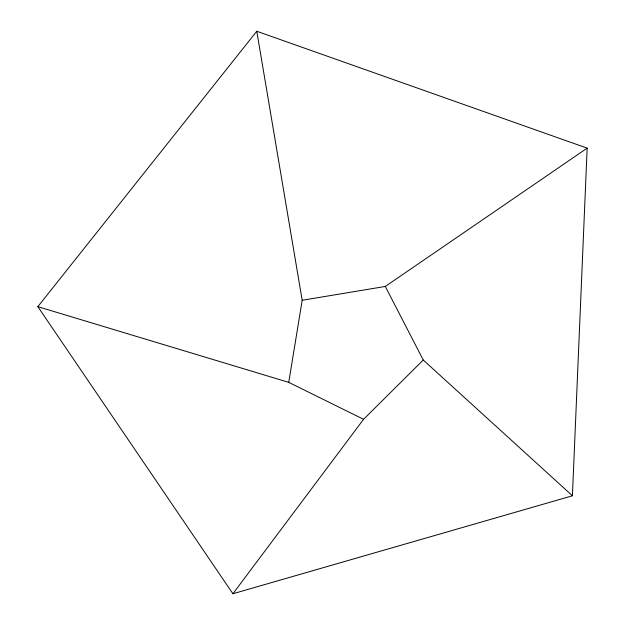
<?xml version="1.0" encoding="UTF-8"?>
<svg xmlns="http://www.w3.org/2000/svg" width="625" height="625" viewBox="0 0 625 625"><rect width="100%" height="100%" fill="white"/><g stroke="black" fill="none" stroke-linecap="round" stroke-linejoin="round"><path stroke-width="0.94" d="M572.414 495.781L587.164 148.141L256.773 31.25L37.836 306.656L232.906 593.75L572.414 495.781L423.258 360.023L385.312 286.453L302.18 300.258L288.75 382.359L363.578 419.297L423.258 360.023M232.906 593.75L363.578 419.297M385.312 286.453L587.164 148.141M37.836 306.656L288.75 382.359M256.773 31.25L302.18 300.258"/></g></svg>
